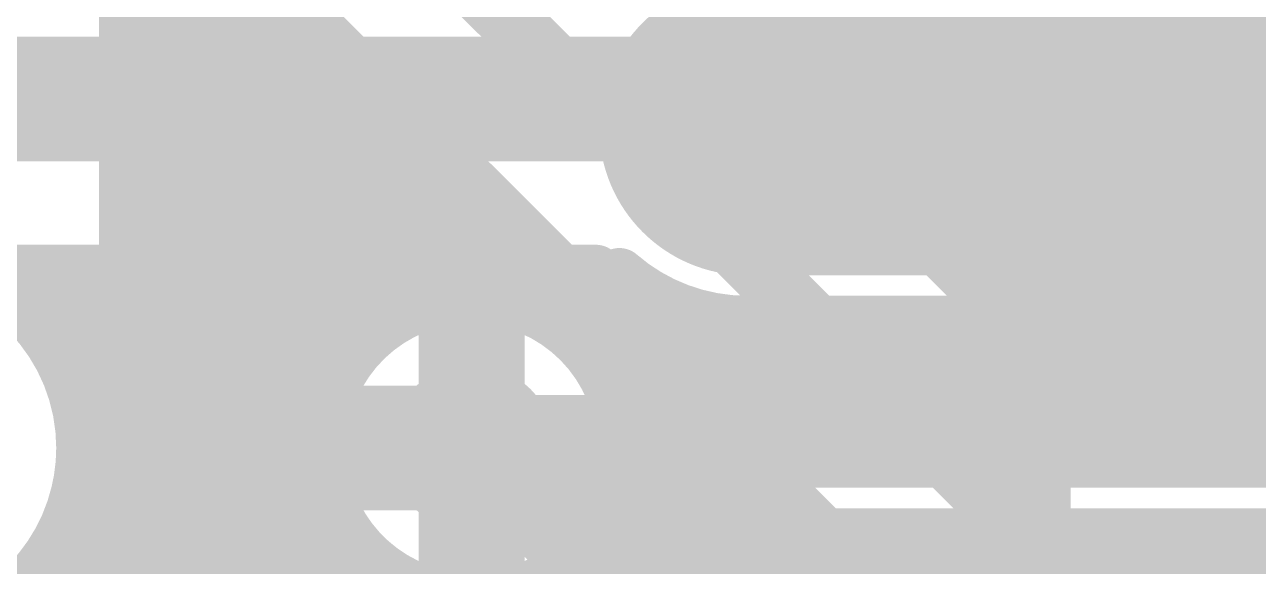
# Model space of a CAD drawing. Header units: inches. Extents: x 0 to 215, y 0 to 215.
# Drawn here: x 0.4368 to 0.5533, y 0.8848 to 0.936 of the extents above; entities that cross this region are included whole.
import ezdxf

# ---------------------------------------------------------------- set-up
doc = ezdxf.new("R2010")
doc.units = ezdxf.units.IN
doc.header["$MEASUREMENT"] = 0
for name, color, linetype in [('BottomLayer', 5, 'Continuous'), ('BottomOverlay', 54, 'Continuous'), ('TopLayer', 1, 'Continuous'), ('TopPaste', 8, 'Continuous'), ('TopSolder', 216, 'Continuous'), ('ViaHoleLayer', 16, 'Continuous')]:
    doc.layers.add(name, color=color, linetype=linetype)

# ---------------------------------------------------------------- blocks, each defined once
blk = doc.blocks.new('SOIJ_8_L5_3_W5_3_P1_27_LS7_9_BL_8')
at = {"layer": 'TopLayer'}
h = blk.add_hatch(color=1, dxfattribs=at)
edge = h.paths.add_edge_path()
edge.add_arc((0.02568, -0.16395), 0.01199, 180, 360)
edge.add_line((0.03767, -0.16395), (0.03767, -0.11282))
edge.add_arc((0.02568, -0.11282), 0.01199, 0, 180)
edge.add_line((0.0137, -0.11282), (0.0137, -0.16395))
h = blk.add_hatch(color=1, dxfattribs=at)
edge = h.paths.add_edge_path()
edge.add_arc((0.07568, -0.16395), 0.01199, 180, 360)
edge.add_line((0.08767, -0.16395), (0.08767, -0.11282))
edge.add_arc((0.07568, -0.11282), 0.01199, 0, 180)
edge.add_line((0.0637, -0.11282), (0.0637, -0.16395))
at = {"layer": 'TopPaste'}
h = blk.add_hatch(color=8, dxfattribs=at)
edge = h.paths.add_edge_path()
edge.add_arc((0.02568, -0.16395), 0.01199, 180, 360)
edge.add_line((0.03767, -0.16395), (0.03767, -0.11282))
edge.add_arc((0.02568, -0.11282), 0.01199, 0, 180)
edge.add_line((0.0137, -0.11282), (0.0137, -0.16395))
h = blk.add_hatch(color=8, dxfattribs=at)
edge = h.paths.add_edge_path()
edge.add_arc((0.07568, -0.16395), 0.01199, 180, 360)
edge.add_line((0.08767, -0.16395), (0.08767, -0.11282))
edge.add_arc((0.07568, -0.11282), 0.01199, 0, 180)
edge.add_line((0.0637, -0.11282), (0.0637, -0.16395))
at = {"layer": 'TopSolder'}
h = blk.add_hatch(color=216, dxfattribs=at)
edge = h.paths.add_edge_path()
edge.add_arc((0.02568, -0.16395), 0.01399, 180, 360)
edge.add_line((0.03967, -0.16395), (0.03967, -0.11282))
edge.add_arc((0.02568, -0.11282), 0.01399, 0, 180)
edge.add_line((0.0117, -0.11282), (0.0117, -0.16395))
h = blk.add_hatch(color=216, dxfattribs=at)
edge = h.paths.add_edge_path()
edge.add_arc((0.07568, -0.16395), 0.01399, 180, 360)
edge.add_line((0.08967, -0.16395), (0.08967, -0.11282))
edge.add_arc((0.07568, -0.11282), 0.01399, 0, 180)
edge.add_line((0.0617, -0.11282), (0.0617, -0.16395))
blk = doc.blocks.new('BF82192__10')
at = {"layer": 'BottomOverlay'}
blk.add_lwpolyline([(-0.2949, 0.07112, 0.01, 0.01, -1), (0.29565, 0.07112, 0.01, 0.01, 0)], format="xyseb", dxfattribs=at)
blk.add_lwpolyline([(-0.2949, 0.07112, 0.01, 0.01, -1), (0.29565, 0.07112, 0.01, 0.01, 0)], format="xyseb", dxfattribs=at)

msp = doc.modelspace()

# ---------------------------------------------------------------- hatches: boundary and pattern name
at = {"layer": 'BottomLayer'}
h = msp.add_hatch(color=5, dxfattribs=at)
edge = h.paths.add_edge_path()
edge.add_arc((0.479, 0.896), 0.00787, 0, 360)
at = {"layer": 'TopLayer'}
h = msp.add_hatch(color=1, dxfattribs=at)
edge = h.paths.add_edge_path()
edge.add_arc((0.479, 0.896), 0.00787, 0, 360)
at = {"layer": 'ViaHoleLayer'}
h = msp.add_hatch(color=16, dxfattribs=at)
edge = h.paths.add_edge_path()
edge.add_arc((0.479, 0.896), 0.00394, 0, 360)

# ---------------------------------------------------------------- linework, layer by layer
at = {"layer": 'BottomLayer'}
for points in [[(0.46933, 0.96852, 0.005, 0.005, 0), (0.53752, 0.90033, 0.005, 0.005, 0)], [(0.456, 0.963, 0.00591, 0.00591, 0), (0.532, 0.887, 0.00591, 0.00591, 0)], [(0.44814, 0.95201, 0.005, 0.005, 0), (0.52258, 0.87758, 0.005, 0.005, 0)], [(0.44628, 0.90307, 0.005, 0.005, 0), (0.44628, 0.94576, 0.005, 0.005, 0)], [(0.44628, 0.93566, 0.005, 0.005, 0), (0.4645, 0.93566, 0.005, 0.005, 0)], [(0.50219, 0.93566, 0.005, 0.005, 0), (0.5965, 0.93566, 0.005, 0.005, 0)], [(0.44628, 0.93164, 0.005, 0.005, 0), (0.46851, 0.93164, 0.005, 0.005, 0)], [(0.5062, 0.93164, 0.005, 0.005, 0), (0.5965, 0.93164, 0.005, 0.005, 0)], [(0.44628, 0.92763, 0.005, 0.005, 0), (0.47253, 0.92763, 0.005, 0.005, 0)], [(0.51022, 0.92763, 0.005, 0.005, 0), (0.5965, 0.92763, 0.005, 0.005, 0)], [(0.44628, 0.92361, 0.005, 0.005, 0), (0.47654, 0.92361, 0.005, 0.005, 0)], [(0.51424, 0.92361, 0.005, 0.005, 0), (0.5965, 0.92361, 0.005, 0.005, 0)], [(0.44628, 0.9196, 0.005, 0.005, 0), (0.48056, 0.9196, 0.005, 0.005, 0)], [(0.51825, 0.9196, 0.005, 0.005, 0), (0.5965, 0.9196, 0.005, 0.005, 0)], [(0.44628, 0.91558, 0.005, 0.005, 0), (0.48457, 0.91558, 0.005, 0.005, 0)], [(0.52227, 0.91558, 0.005, 0.005, 0), (0.5965, 0.91558, 0.005, 0.005, 0)], [(0.44628, 0.91156, 0.005, 0.005, 0), (0.48859, 0.91156, 0.005, 0.005, 0)], [(0.52628, 0.91156, 0.005, 0.005, 0), (0.5965, 0.91156, 0.005, 0.005, 0)], [(0.47548, 0.88213, 0.005, 0.005, -2.044433), (0.49331, 0.896, 0.005, 0.005, 0)], [(0.479, 0.896, 0.01, 0.01, 0), (0.479, 0.90781, 0.01, 0.01, 0)], [(0.44628, 0.90755, 0.005, 0.005, 0), (0.47055, 0.90755, 0.005, 0.005, 0)], [(0.48745, 0.90755, 0.005, 0.005, 0), (0.49261, 0.90755, 0.005, 0.005, 0)], [(0.5303, 0.90755, 0.005, 0.005, 0), (0.5965, 0.90755, 0.005, 0.005, 0)], [(0.44628, 0.90353, 0.005, 0.005, 0), (0.46683, 0.90353, 0.005, 0.005, 0)], [(0.49117, 0.90353, 0.005, 0.005, 0), (0.49662, 0.90353, 0.005, 0.005, 0)], [(0.53431, 0.90353, 0.005, 0.005, 0), (0.5965, 0.90353, 0.005, 0.005, 0)], [(0.44628, 0.90307, 0.005, 0.005, -0.19324), (0.44176, 0.89181, 0.005, 0.005, 0)], [(0.44628, 0.90307, 0.005, 0.005, -0.19324), (0.44176, 0.89181, 0.005, 0.005, 0)], [(0.53752, 0.90033, 0.005, 0.005, 0), (0.558, 0.90033, 0.005, 0.005, 0)], [(0.44638, 0.88638, 0.01181, 0.01181, 0), (0.456, 0.896, 0.01181, 0.01181, 0)], [(0.44589, 0.89952, 0.005, 0.005, 0), (0.46513, 0.89952, 0.005, 0.005, 0)], [(0.456, 0.896, 0.01181, 0.01181, 0), (0.479, 0.896, 0.01181, 0.01181, 0)], [(0.49287, 0.89952, 0.005, 0.005, 0), (0.50064, 0.89952, 0.005, 0.005, 0)], [(0.46719, 0.896, 0.01, 0.01, 0), (0.479, 0.896, 0.01, 0.01, 0)], [(0.479, 0.896, 0.01, 0.01, 0), (0.49081, 0.896, 0.01, 0.01, 0)], [(0.479, 0.88419, 0.01, 0.01, 0), (0.479, 0.896, 0.01, 0.01, 0)], [(0.44442, 0.8955, 0.005, 0.005, 0), (0.4647, 0.8955, 0.005, 0.005, 0)], [(0.49331, 0.896, 0.005, 0.005, -0.343063), (0.48252, 0.88213, 0.005, 0.005, 0)], [(0.4933, 0.8955, 0.005, 0.005, 0), (0.50465, 0.8955, 0.005, 0.005, 0)], [(0.44176, 0.89181, 0.005, 0.005, -0.159243), (0.43586, 0.88213, 0.005, 0.005, 0)], [(0.44168, 0.89149, 0.005, 0.005, 0), (0.46542, 0.89149, 0.005, 0.005, 0)], [(0.49258, 0.89149, 0.005, 0.005, 0), (0.50867, 0.89149, 0.005, 0.005, 0)], [(0.44638, 0.85994, 0.01181, 0.01181, 0), (0.44638, 0.88638, 0.01181, 0.01181, 0)], [(0.44013, 0.88747, 0.005, 0.005, 0), (0.46751, 0.88747, 0.005, 0.005, 0)], [(0.49049, 0.88747, 0.005, 0.005, 0), (0.51268, 0.88747, 0.005, 0.005, 0)], [(0.532, 0.887, 0.00591, 0.00591, 0), (0.558, 0.887, 0.00591, 0.00591, 0)], [(0.43725, 0.88345, 0.005, 0.005, 0), (0.47212, 0.88345, 0.005, 0.005, 0)], [(0.48589, 0.88345, 0.005, 0.005, 0), (0.5167, 0.88345, 0.005, 0.005, 0)]]:
    msp.add_lwpolyline(points, format="xyseb", dxfattribs=at)
for points in [[(0.44503, 0.93566, 0.0025, 0.0025, 1), (0.44753, 0.93566, 0.0025, 0.0025, 1)], [(0.46325, 0.93566, 0.0025, 0.0025, 1), (0.46575, 0.93566, 0.0025, 0.0025, 1)], [(0.50094, 0.93566, 0.0025, 0.0025, 1), (0.50344, 0.93566, 0.0025, 0.0025, 1)], [(0.44503, 0.93164, 0.0025, 0.0025, 1), (0.44753, 0.93164, 0.0025, 0.0025, 1)], [(0.46726, 0.93164, 0.0025, 0.0025, 1), (0.46976, 0.93164, 0.0025, 0.0025, 1)], [(0.50495, 0.93164, 0.0025, 0.0025, 1), (0.50745, 0.93164, 0.0025, 0.0025, 1)], [(0.44503, 0.92763, 0.0025, 0.0025, 1), (0.44753, 0.92763, 0.0025, 0.0025, 1)], [(0.47128, 0.92763, 0.0025, 0.0025, 1), (0.47378, 0.92763, 0.0025, 0.0025, 1)], [(0.50897, 0.92763, 0.0025, 0.0025, 1), (0.51147, 0.92763, 0.0025, 0.0025, 1)], [(0.44503, 0.92361, 0.0025, 0.0025, 1), (0.44753, 0.92361, 0.0025, 0.0025, 1)], [(0.47529, 0.92361, 0.0025, 0.0025, 1), (0.47779, 0.92361, 0.0025, 0.0025, 1)], [(0.51299, 0.92361, 0.0025, 0.0025, 1), (0.51549, 0.92361, 0.0025, 0.0025, 1)], [(0.44503, 0.9196, 0.0025, 0.0025, 1), (0.44753, 0.9196, 0.0025, 0.0025, 1)], [(0.47931, 0.9196, 0.0025, 0.0025, 1), (0.48181, 0.9196, 0.0025, 0.0025, 1)], [(0.517, 0.9196, 0.0025, 0.0025, 1), (0.5195, 0.9196, 0.0025, 0.0025, 1)], [(0.44503, 0.91558, 0.0025, 0.0025, 1), (0.44753, 0.91558, 0.0025, 0.0025, 1)], [(0.48332, 0.91558, 0.0025, 0.0025, 1), (0.48582, 0.91558, 0.0025, 0.0025, 1)], [(0.52102, 0.91558, 0.0025, 0.0025, 1), (0.52352, 0.91558, 0.0025, 0.0025, 1)], [(0.44503, 0.91156, 0.0025, 0.0025, 1), (0.44753, 0.91156, 0.0025, 0.0025, 1)], [(0.48734, 0.91156, 0.0025, 0.0025, 1), (0.48984, 0.91156, 0.0025, 0.0025, 1)], [(0.52503, 0.91156, 0.0025, 0.0025, 1), (0.52753, 0.91156, 0.0025, 0.0025, 1)], [(0.4765, 0.90781, 0.005, 0.005, 1), (0.4815, 0.90781, 0.005, 0.005, 1)], [(0.44503, 0.90755, 0.0025, 0.0025, 1), (0.44753, 0.90755, 0.0025, 0.0025, 1)], [(0.4693, 0.90755, 0.0025, 0.0025, 1), (0.4718, 0.90755, 0.0025, 0.0025, 1)], [(0.4862, 0.90755, 0.0025, 0.0025, 1), (0.4887, 0.90755, 0.0025, 0.0025, 1)], [(0.49135, 0.90755, 0.0025, 0.0025, 1), (0.49385, 0.90755, 0.0025, 0.0025, 1)], [(0.52905, 0.90755, 0.0025, 0.0025, 1), (0.53155, 0.90755, 0.0025, 0.0025, 1)], [(0.44503, 0.90353, 0.0025, 0.0025, 1), (0.44753, 0.90353, 0.0025, 0.0025, 1)], [(0.46558, 0.90353, 0.0025, 0.0025, 1), (0.46808, 0.90353, 0.0025, 0.0025, 1)], [(0.48992, 0.90353, 0.0025, 0.0025, 1), (0.49242, 0.90353, 0.0025, 0.0025, 1)], [(0.49537, 0.90353, 0.0025, 0.0025, 1), (0.49787, 0.90353, 0.0025, 0.0025, 1)], [(0.53306, 0.90353, 0.0025, 0.0025, 1), (0.53556, 0.90353, 0.0025, 0.0025, 1)], [(0.44503, 0.90307, 0.0025, 0.0025, 1), (0.44753, 0.90307, 0.0025, 0.0025, 1)], [(0.44503, 0.90307, 0.0025, 0.0025, 1), (0.44753, 0.90307, 0.0025, 0.0025, 1)], [(0.44503, 0.90307, 0.0025, 0.0025, 1), (0.44753, 0.90307, 0.0025, 0.0025, 1)], [(0.53627, 0.90033, 0.0025, 0.0025, 1), (0.53877, 0.90033, 0.0025, 0.0025, 1)], [(0.53627, 0.90033, 0.0025, 0.0025, 1), (0.53877, 0.90033, 0.0025, 0.0025, 1)], [(0.44464, 0.89952, 0.0025, 0.0025, 1), (0.44714, 0.89952, 0.0025, 0.0025, 1)], [(0.45305, 0.896, 0.00591, 0.00591, 1), (0.45895, 0.896, 0.00591, 0.00591, 1)], [(0.45305, 0.896, 0.00591, 0.00591, 1), (0.45895, 0.896, 0.00591, 0.00591, 1)], [(0.46388, 0.89952, 0.0025, 0.0025, 1), (0.46638, 0.89952, 0.0025, 0.0025, 1)], [(0.47605, 0.896, 0.00591, 0.00591, 1), (0.48195, 0.896, 0.00591, 0.00591, 1)], [(0.49162, 0.89952, 0.0025, 0.0025, 1), (0.49412, 0.89952, 0.0025, 0.0025, 1)], [(0.49939, 0.89952, 0.0025, 0.0025, 1), (0.50189, 0.89952, 0.0025, 0.0025, 1)], [(0.46469, 0.896, 0.005, 0.005, 1), (0.46969, 0.896, 0.005, 0.005, 1)], [(0.4765, 0.896, 0.005, 0.005, 1), (0.4815, 0.896, 0.005, 0.005, 1)], [(0.4765, 0.896, 0.005, 0.005, 1), (0.4815, 0.896, 0.005, 0.005, 1)], [(0.4765, 0.896, 0.005, 0.005, 1), (0.4815, 0.896, 0.005, 0.005, 1)], [(0.4765, 0.896, 0.005, 0.005, 1), (0.4815, 0.896, 0.005, 0.005, 1)], [(0.48831, 0.896, 0.005, 0.005, 1), (0.49331, 0.896, 0.005, 0.005, 1)], [(0.44317, 0.8955, 0.0025, 0.0025, 1), (0.44567, 0.8955, 0.0025, 0.0025, 1)], [(0.46345, 0.8955, 0.0025, 0.0025, 1), (0.46595, 0.8955, 0.0025, 0.0025, 1)], [(0.49205, 0.8955, 0.0025, 0.0025, 1), (0.49455, 0.8955, 0.0025, 0.0025, 1)], [(0.49206, 0.896, 0.0025, 0.0025, 1), (0.49456, 0.896, 0.0025, 0.0025, 1)], [(0.49206, 0.896, 0.0025, 0.0025, 1), (0.49456, 0.896, 0.0025, 0.0025, 1)], [(0.5034, 0.8955, 0.0025, 0.0025, 1), (0.5059, 0.8955, 0.0025, 0.0025, 1)], [(0.44051, 0.89181, 0.0025, 0.0025, 1), (0.44301, 0.89181, 0.0025, 0.0025, 1)], [(0.44051, 0.89181, 0.0025, 0.0025, 1), (0.44301, 0.89181, 0.0025, 0.0025, 1)], [(0.44051, 0.89181, 0.0025, 0.0025, 1), (0.44301, 0.89181, 0.0025, 0.0025, 1)], [(0.44043, 0.89149, 0.0025, 0.0025, 1), (0.44293, 0.89149, 0.0025, 0.0025, 1)], [(0.46417, 0.89149, 0.0025, 0.0025, 1), (0.46667, 0.89149, 0.0025, 0.0025, 1)], [(0.49133, 0.89149, 0.0025, 0.0025, 1), (0.49383, 0.89149, 0.0025, 0.0025, 1)], [(0.50742, 0.89149, 0.0025, 0.0025, 1), (0.50992, 0.89149, 0.0025, 0.0025, 1)], [(0.44343, 0.88638, 0.00591, 0.00591, 1), (0.44933, 0.88638, 0.00591, 0.00591, 1)], [(0.44343, 0.88638, 0.00591, 0.00591, 1), (0.44933, 0.88638, 0.00591, 0.00591, 1)], [(0.43888, 0.88747, 0.0025, 0.0025, 1), (0.44138, 0.88747, 0.0025, 0.0025, 1)], [(0.46626, 0.88747, 0.0025, 0.0025, 1), (0.46876, 0.88747, 0.0025, 0.0025, 1)], [(0.48924, 0.88747, 0.0025, 0.0025, 1), (0.49174, 0.88747, 0.0025, 0.0025, 1)], [(0.51143, 0.88747, 0.0025, 0.0025, 1), (0.51393, 0.88747, 0.0025, 0.0025, 1)], [(0.53052, 0.887, 0.00295, 0.00295, 1), (0.53348, 0.887, 0.00295, 0.00295, 1)], [(0.53052, 0.887, 0.00295, 0.00295, 1), (0.53348, 0.887, 0.00295, 0.00295, 1)], [(0.4765, 0.88419, 0.005, 0.005, 1), (0.4815, 0.88419, 0.005, 0.005, 1)], [(0.436, 0.88345, 0.0025, 0.0025, 1), (0.4385, 0.88345, 0.0025, 0.0025, 1)], [(0.47086, 0.88345, 0.0025, 0.0025, 1), (0.47336, 0.88345, 0.0025, 0.0025, 1)], [(0.48463, 0.88345, 0.0025, 0.0025, 1), (0.48713, 0.88345, 0.0025, 0.0025, 1)], [(0.51545, 0.88345, 0.0025, 0.0025, 1), (0.51795, 0.88345, 0.0025, 0.0025, 1)]]:
    msp.add_lwpolyline(points, format="xyseb", close=True, dxfattribs=at)
at = {"layer": 'TopLayer'}
for points in [[(0.404, 0.929, 0.01181, 0.01181, 0), (0.49377, 0.929, 0.01181, 0.01181, 0)], [(0.49377, 0.929, 0.01181, 0.01181, 0), (0.49412, 0.92864, 0.01181, 0.01181, 0)], [(0.49412, 0.92864, 0.01181, 0.01181, 0), (0.52829, 0.92864, 0.01181, 0.01181, 0)], [(0.52829, 0.92864, 0.01181, 0.01181, 0), (0.53294, 0.92399, 0.01181, 0.01181, 0)], [(0.53294, 0.92399, 0.01181, 0.01181, 0), (0.58293, 0.92399, 0.01181, 0.01181, 0)], [(0.43131, 0.91272, 0.005, 0.005, 0), (0.49074, 0.91272, 0.005, 0.005, 0)], [(0.43131, 0.91272, 0.005, 0.005, -0.298065), (0.44225, 0.896, 0.005, 0.005, 0)], [(0.43353, 0.91156, 0.005, 0.005, 0), (0.49402, 0.91156, 0.005, 0.005, 0)], [(0.50505, 0.90789, 0.005, 0.005, -0.180711), (0.49297, 0.91241, 0.005, 0.005, 0)], [(0.48969, 0.88648, 0.005, 0.005, -5.435244), (0.49331, 0.896, 0.005, 0.005, 0)], [(0.479, 0.896, 0.01, 0.01, 0), (0.479, 0.90781, 0.01, 0.01, 0)], [(0.43813, 0.90755, 0.005, 0.005, 0), (0.47055, 0.90755, 0.005, 0.005, 0)], [(0.48745, 0.90755, 0.005, 0.005, 0), (0.57635, 0.90755, 0.005, 0.005, 0)], [(0.50505, 0.90789, 0.005, 0.005, 0), (0.53051, 0.90789, 0.005, 0.005, 0)], [(0.53294, 0.90771, 0.005, 0.005, 0), (0.57619, 0.90771, 0.005, 0.005, 0)], [(0.44062, 0.90353, 0.005, 0.005, 0), (0.46683, 0.90353, 0.005, 0.005, 0)], [(0.49117, 0.90353, 0.005, 0.005, 0), (0.58036, 0.90353, 0.005, 0.005, 0)], [(0.44191, 0.89952, 0.005, 0.005, 0), (0.46513, 0.89952, 0.005, 0.005, 0)], [(0.479, 0.896, 0.01181, 0.01181, 0), (0.47975, 0.89525, 0.01181, 0.01181, 0)], [(0.47975, 0.89525, 0.01181, 0.01181, 0), (0.48283, 0.89525, 0.01181, 0.01181, 0)], [(0.48283, 0.89525, 0.01181, 0.01181, 0), (0.49943, 0.87864, 0.01181, 0.01181, 0)], [(0.49287, 0.89952, 0.005, 0.005, 0), (0.58446, 0.89952, 0.005, 0.005, 0)], [(0.46719, 0.896, 0.01, 0.01, 0), (0.479, 0.896, 0.01, 0.01, 0)], [(0.479, 0.896, 0.01, 0.01, 0), (0.49081, 0.896, 0.01, 0.01, 0)], [(0.479, 0.88419, 0.01, 0.01, 0), (0.479, 0.896, 0.01, 0.01, 0)], [(0.44225, 0.896, 0.005, 0.005, -0.081999), (0.44128, 0.89013, 0.005, 0.005, 0)], [(0.44224, 0.8955, 0.005, 0.005, 0), (0.4647, 0.8955, 0.005, 0.005, 0)], [(0.49331, 0.896, 0.005, 0.005, -0.142511), (0.49108, 0.88832, 0.005, 0.005, 0)], [(0.4933, 0.8955, 0.005, 0.005, 0), (0.58772, 0.8955, 0.005, 0.005, 0)], [(0.49108, 0.88832, 0.005, 0.005, -0.218654), (0.50505, 0.89474, 0.005, 0.005, 0)], [(0.50505, 0.89474, 0.005, 0.005, 0), (0.55618, 0.89474, 0.005, 0.005, 0)], [(0.53061, 0.87632, 0.01, 0.01, 0), (0.53061, 0.89224, 0.01, 0.01, 0)], [(0.44168, 0.89149, 0.005, 0.005, 0), (0.46542, 0.89149, 0.005, 0.005, 0)], [(0.44128, 0.83707, 0.005, 0.005, 0), (0.44128, 0.89013, 0.005, 0.005, 0)], [(0.44128, 0.88747, 0.005, 0.005, 0), (0.46751, 0.88747, 0.005, 0.005, 0)], [(0.48816, 0.86897, 0.005, 0.005, -0.253904), (0.48969, 0.88648, 0.005, 0.005, 0)], [(0.44128, 0.88345, 0.005, 0.005, 0), (0.47212, 0.88345, 0.005, 0.005, 0)]]:
    msp.add_lwpolyline(points, format="xyseb", dxfattribs=at)
for points in [[(0.49082, 0.929, 0.00591, 0.00591, 1), (0.49672, 0.929, 0.00591, 0.00591, 1)], [(0.49082, 0.929, 0.00591, 0.00591, 1), (0.49672, 0.929, 0.00591, 0.00591, 1)], [(0.49117, 0.92864, 0.00591, 0.00591, 1), (0.49708, 0.92864, 0.00591, 0.00591, 1)], [(0.49117, 0.92864, 0.00591, 0.00591, 1), (0.49708, 0.92864, 0.00591, 0.00591, 1)], [(0.52533, 0.92864, 0.00591, 0.00591, 1), (0.53124, 0.92864, 0.00591, 0.00591, 1)], [(0.52533, 0.92864, 0.00591, 0.00591, 1), (0.53124, 0.92864, 0.00591, 0.00591, 1)], [(0.52999, 0.92399, 0.00591, 0.00591, 1), (0.53589, 0.92399, 0.00591, 0.00591, 1)], [(0.52999, 0.92399, 0.00591, 0.00591, 1), (0.53589, 0.92399, 0.00591, 0.00591, 1)], [(0.48949, 0.91272, 0.0025, 0.0025, 1), (0.49199, 0.91272, 0.0025, 0.0025, 1)], [(0.49172, 0.91241, 0.0025, 0.0025, 1), (0.49422, 0.91241, 0.0025, 0.0025, 1)], [(0.49277, 0.91156, 0.0025, 0.0025, 1), (0.49527, 0.91156, 0.0025, 0.0025, 1)], [(0.4765, 0.90781, 0.005, 0.005, 1), (0.4815, 0.90781, 0.005, 0.005, 1)], [(0.43688, 0.90755, 0.0025, 0.0025, 1), (0.43938, 0.90755, 0.0025, 0.0025, 1)], [(0.4693, 0.90755, 0.0025, 0.0025, 1), (0.4718, 0.90755, 0.0025, 0.0025, 1)], [(0.4862, 0.90755, 0.0025, 0.0025, 1), (0.4887, 0.90755, 0.0025, 0.0025, 1)], [(0.5038, 0.90789, 0.0025, 0.0025, 1), (0.5063, 0.90789, 0.0025, 0.0025, 1)], [(0.5038, 0.90789, 0.0025, 0.0025, 1), (0.5063, 0.90789, 0.0025, 0.0025, 1)], [(0.52926, 0.90789, 0.0025, 0.0025, 1), (0.53176, 0.90789, 0.0025, 0.0025, 1)], [(0.53169, 0.90771, 0.0025, 0.0025, 1), (0.53419, 0.90771, 0.0025, 0.0025, 1)], [(0.43937, 0.90353, 0.0025, 0.0025, 1), (0.44187, 0.90353, 0.0025, 0.0025, 1)], [(0.46558, 0.90353, 0.0025, 0.0025, 1), (0.46808, 0.90353, 0.0025, 0.0025, 1)], [(0.48992, 0.90353, 0.0025, 0.0025, 1), (0.49242, 0.90353, 0.0025, 0.0025, 1)], [(0.44066, 0.89952, 0.0025, 0.0025, 1), (0.44316, 0.89952, 0.0025, 0.0025, 1)], [(0.46388, 0.89952, 0.0025, 0.0025, 1), (0.46638, 0.89952, 0.0025, 0.0025, 1)], [(0.47605, 0.896, 0.00591, 0.00591, 1), (0.48195, 0.896, 0.00591, 0.00591, 1)], [(0.4768, 0.89525, 0.00591, 0.00591, 1), (0.48271, 0.89525, 0.00591, 0.00591, 1)], [(0.4768, 0.89525, 0.00591, 0.00591, 1), (0.48271, 0.89525, 0.00591, 0.00591, 1)], [(0.47988, 0.89525, 0.00591, 0.00591, 1), (0.48578, 0.89525, 0.00591, 0.00591, 1)], [(0.47988, 0.89525, 0.00591, 0.00591, 1), (0.48578, 0.89525, 0.00591, 0.00591, 1)], [(0.49162, 0.89952, 0.0025, 0.0025, 1), (0.49412, 0.89952, 0.0025, 0.0025, 1)], [(0.46469, 0.896, 0.005, 0.005, 1), (0.46969, 0.896, 0.005, 0.005, 1)], [(0.4765, 0.896, 0.005, 0.005, 1), (0.4815, 0.896, 0.005, 0.005, 1)], [(0.4765, 0.896, 0.005, 0.005, 1), (0.4815, 0.896, 0.005, 0.005, 1)], [(0.4765, 0.896, 0.005, 0.005, 1), (0.4815, 0.896, 0.005, 0.005, 1)], [(0.4765, 0.896, 0.005, 0.005, 1), (0.4815, 0.896, 0.005, 0.005, 1)], [(0.48831, 0.896, 0.005, 0.005, 1), (0.49331, 0.896, 0.005, 0.005, 1)], [(0.44099, 0.8955, 0.0025, 0.0025, 1), (0.44349, 0.8955, 0.0025, 0.0025, 1)], [(0.441, 0.896, 0.0025, 0.0025, 1), (0.4435, 0.896, 0.0025, 0.0025, 1)], [(0.441, 0.896, 0.0025, 0.0025, 1), (0.4435, 0.896, 0.0025, 0.0025, 1)], [(0.46345, 0.8955, 0.0025, 0.0025, 1), (0.46595, 0.8955, 0.0025, 0.0025, 1)], [(0.49205, 0.8955, 0.0025, 0.0025, 1), (0.49455, 0.8955, 0.0025, 0.0025, 1)], [(0.49206, 0.896, 0.0025, 0.0025, 1), (0.49456, 0.896, 0.0025, 0.0025, 1)], [(0.49206, 0.896, 0.0025, 0.0025, 1), (0.49456, 0.896, 0.0025, 0.0025, 1)], [(0.5038, 0.89474, 0.0025, 0.0025, 1), (0.5063, 0.89474, 0.0025, 0.0025, 1)], [(0.5038, 0.89474, 0.0025, 0.0025, 1), (0.5063, 0.89474, 0.0025, 0.0025, 1)], [(0.52811, 0.89224, 0.005, 0.005, 1), (0.53311, 0.89224, 0.005, 0.005, 1)], [(0.44043, 0.89149, 0.0025, 0.0025, 1), (0.44293, 0.89149, 0.0025, 0.0025, 1)], [(0.46417, 0.89149, 0.0025, 0.0025, 1), (0.46667, 0.89149, 0.0025, 0.0025, 1)], [(0.44003, 0.89013, 0.0025, 0.0025, 1), (0.44253, 0.89013, 0.0025, 0.0025, 1)], [(0.44003, 0.89013, 0.0025, 0.0025, 1), (0.44253, 0.89013, 0.0025, 0.0025, 1)], [(0.48983, 0.88832, 0.0025, 0.0025, 1), (0.49233, 0.88832, 0.0025, 0.0025, 1)], [(0.48983, 0.88832, 0.0025, 0.0025, 1), (0.49233, 0.88832, 0.0025, 0.0025, 1)], [(0.44003, 0.88747, 0.0025, 0.0025, 1), (0.44253, 0.88747, 0.0025, 0.0025, 1)], [(0.46626, 0.88747, 0.0025, 0.0025, 1), (0.46876, 0.88747, 0.0025, 0.0025, 1)], [(0.4765, 0.88419, 0.005, 0.005, 1), (0.4815, 0.88419, 0.005, 0.005, 1)], [(0.48844, 0.88648, 0.0025, 0.0025, 1), (0.49094, 0.88648, 0.0025, 0.0025, 1)], [(0.48844, 0.88648, 0.0025, 0.0025, 1), (0.49094, 0.88648, 0.0025, 0.0025, 1)], [(0.44003, 0.88345, 0.0025, 0.0025, 1), (0.44253, 0.88345, 0.0025, 0.0025, 1)], [(0.47086, 0.88345, 0.0025, 0.0025, 1), (0.47336, 0.88345, 0.0025, 0.0025, 1)]]:
    msp.add_lwpolyline(points, format="xyseb", close=True, dxfattribs=at)

# ---------------------------------------------------------------- block references
at = {"rotation": 270}
msp.add_blockref('SOIJ_8_L5_3_W5_3_P1_27_LS7_9_BL_8', (0.669, 0.952), dxfattribs=at)
msp.add_blockref('BF82192__10', (0.44638, 0.69262))

doc.saveas('drawing.dxf')
